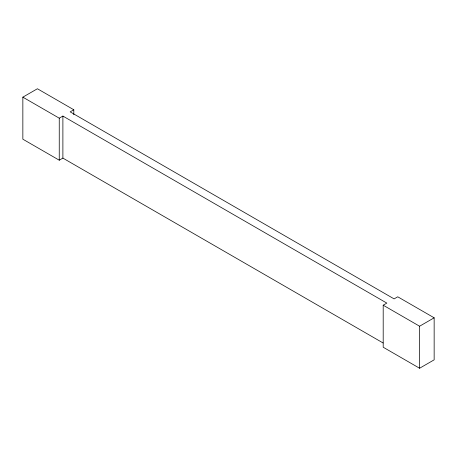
<?xml version="1.0" encoding="UTF-8"?>
<svg xmlns="http://www.w3.org/2000/svg" width="457" height="457" viewBox="0 0 457 457"><rect width="100%" height="100%" fill="white"/><g stroke="black" fill="none" stroke-linecap="round" stroke-linejoin="round"><path stroke-width="0.69" d="M383.12 342.99L62.889 158.105L59.25 160.201L22.85 139.191L22.85 97.158L37.411 88.755L73.805 109.771L73.805 114.753M22.85 97.158L59.25 118.174L62.889 116.072L386.833 303.1L383.195 305.202L383.195 347.229L419.589 368.245L434.15 359.842L434.15 317.809L397.75 296.799L394.111 298.895L70.167 111.868L73.805 109.771M383.195 305.202L419.589 326.218L434.15 317.809M419.589 326.218L419.589 368.245M62.889 116.072L62.889 158.105M59.25 118.174L59.25 160.201"/></g></svg>
